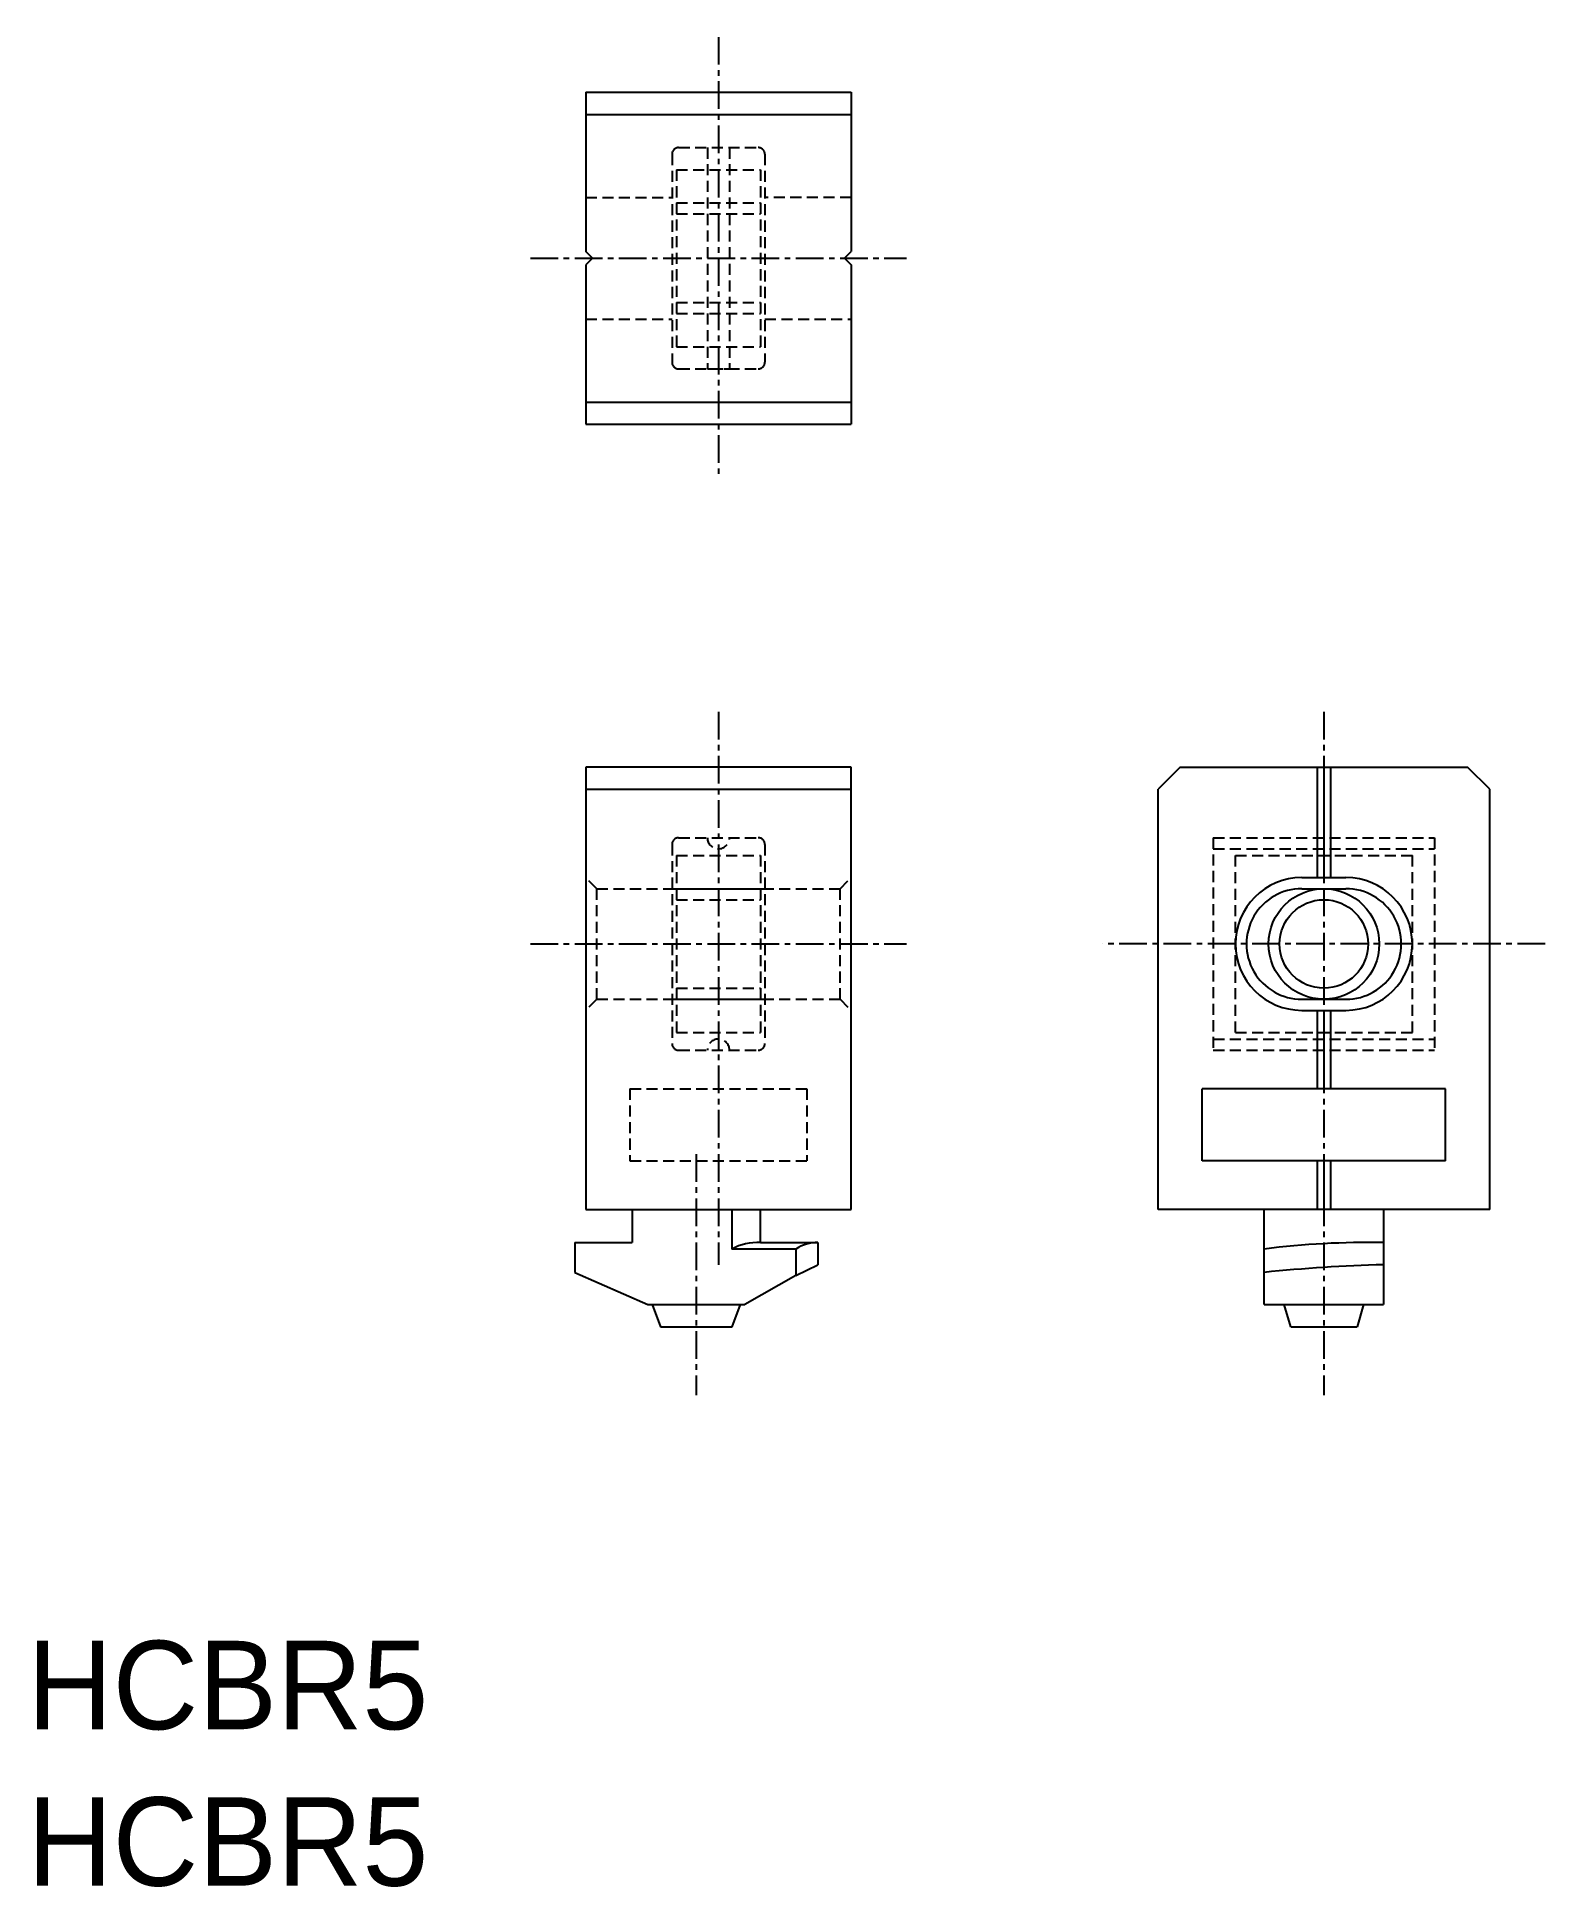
# Model space of a CAD drawing. Extents: x 0.4 to 68.6, y -0.1 to 83.6.
import ezdxf

# ---------------------------------------------------------------- set-up
doc = ezdxf.new("R2010")
doc.units = 0
doc.linetypes.add('CENTER', pattern=[2, 1.25, -0.25, 0.25, -0.25])
doc.linetypes.add('DASHED', pattern=[0.75, 0.5, -0.25])
doc.layers.get('0').update_dxf_attribs({"linetype": 'CONTINUOUS'})
doc.layers.add('CENTER', color=1, linetype='CENTER')

msp = doc.modelspace()

# ---------------------------------------------------------------- linework, layer by layer
at = {"color": 7, "linetype": 'CONTINUOUS'}
for p, q in [((25.254, 81.073), (37.254, 81.073)), ((25.254, 81.073), (25.254, 73.873)), ((37.254, 81.073), (37.254, 73.873)), ((25.254, 80.073), (37.254, 80.073)), ((25.554, 73.573), (25.254, 73.873)), ((36.954, 73.573), (37.254, 73.873)), ((25.554, 73.573), (25.254, 73.273)), ((25.254, 73.273), (25.254, 66.073)), ((36.954, 73.573), (37.254, 73.273)), ((37.254, 73.273), (37.254, 66.073)), ((25.254, 67.073), (37.254, 67.073)), ((25.254, 66.073), (37.254, 66.073)), ((37.254, 50.573), (25.254, 50.573)), ((25.254, 50.573), (25.254, 30.573)), ((37.254, 30.573), (37.254, 50.573)), ((52.132, 50.573), (51.132, 49.573)), ((52.132, 50.573), (65.132, 50.573)), ((58.332, 50.573), (58.332, 45.573)), ((58.632, 50.573), (58.632, 45.573)), ((58.932, 50.573), (58.932, 45.573)), ((66.132, 49.573), (65.132, 50.573)), ((25.254, 49.573), (37.254, 49.573)), ((51.132, 30.573), (51.132, 49.573)), ((66.132, 30.573), (66.132, 49.573)), ((57.632, 45.573), (59.632, 45.573)), ((57.632, 45.073), (59.632, 45.073)), ((57.632, 40.073), (59.632, 40.073)), ((57.632, 39.573), (59.632, 39.573)), ((58.332, 39.573), (58.332, 36.023)), ((58.632, 39.573), (58.632, 36.023)), ((58.932, 39.573), (58.932, 36.023)), ((53.132, 32.773), (53.132, 36.023)), ((64.132, 36.023), (53.132, 36.023)), ((64.132, 32.773), (64.132, 36.023)), ((64.132, 32.773), (53.132, 32.773)), ((58.332, 32.773), (58.332, 30.573)), ((58.632, 32.773), (58.632, 30.573)), ((58.932, 32.773), (58.932, 30.573)), ((25.254, 30.573), (37.254, 30.573)), ((27.354, 30.573), (27.354, 29.073)), ((31.854, 30.573), (31.854, 28.784)), ((33.154, 29.073), (33.154, 30.573)), ((66.132, 30.573), (51.132, 30.573)), ((55.932, 26.273), (55.932, 30.573)), ((61.332, 30.573), (61.332, 26.273)), ((24.754, 29.073), (24.754, 27.723)), ((24.754, 29.073), (27.354, 29.073)), ((34.754, 28.784), (31.854, 28.784)), ((33.154, 29.073), (35.754, 29.073)), ((34.754, 28.784), (34.754, 27.584)), ((35.754, 29.073), (35.754, 28.073)), ((24.754, 27.723), (28.054, 26.273)), ((34.754, 27.584), (35.754, 28.073)), ((34.754, 27.584), (32.454, 26.273)), ((28.054, 26.273), (32.454, 26.273)), ((28.254, 26.273), (28.629, 25.273)), ((31.879, 25.273), (32.254, 26.273)), ((55.932, 26.273), (61.332, 26.273)), ((57.132, 25.273), (56.832, 26.273)), ((60.431, 26.273), (60.132, 25.273)), ((28.629, 25.273), (31.879, 25.273)), ((57.132, 25.273), (60.132, 25.273))]:
    msp.add_line(p, q, dxfattribs=at)
at = {"color": 3, "linetype": 'DASHED'}
for p, q in [((29.154, 78.273), (29.154, 68.873)), ((29.454, 78.573), (33.054, 78.573)), ((30.754, 78.573), (30.754, 68.573)), ((31.754, 78.573), (31.754, 68.573)), ((33.354, 78.273), (33.354, 68.873)), ((29.354, 77.573), (33.154, 77.573)), ((29.354, 77.573), (29.354, 69.573)), ((33.154, 77.573), (33.154, 69.573)), ((25.254, 76.323), (29.154, 76.323)), ((37.254, 76.323), (33.354, 76.323)), ((29.354, 76.073), (33.154, 76.073)), ((29.354, 75.573), (33.154, 75.573)), ((29.354, 71.573), (33.154, 71.573)), ((25.254, 70.823), (29.154, 70.823)), ((29.354, 71.073), (33.154, 71.073)), ((33.354, 70.823), (37.254, 70.823)), ((29.354, 69.573), (33.154, 69.573)), ((29.454, 68.573), (33.054, 68.573)), ((30.754, 68.573), (31.754, 68.573)), ((29.154, 47.073), (29.154, 38.073)), ((29.454, 47.373), (33.054, 47.373)), ((33.354, 47.073), (33.354, 38.073)), ((53.632, 47.373), (63.632, 47.373)), ((53.632, 47.373), (53.632, 37.773)), ((53.632, 46.873), (63.632, 46.873)), ((63.632, 47.373), (63.632, 37.773)), ((29.354, 46.573), (33.154, 46.573)), ((29.354, 46.573), (29.354, 38.573)), ((33.154, 46.573), (33.154, 38.573)), ((54.632, 46.573), (62.632, 46.573)), ((54.632, 38.573), (54.632, 46.573)), ((62.632, 38.573), (62.632, 46.573)), ((25.754, 45.073), (25.254, 45.573)), ((36.754, 45.073), (37.254, 45.573)), ((25.754, 40.073), (25.754, 45.073)), ((25.754, 45.073), (36.754, 45.073)), ((29.154, 45.073), (33.354, 45.073)), ((29.354, 44.573), (33.154, 44.573)), ((36.754, 40.073), (36.754, 45.073)), ((29.354, 40.573), (33.154, 40.573)), ((25.754, 40.073), (25.254, 39.573)), ((25.754, 40.073), (36.754, 40.073)), ((29.154, 40.073), (33.354, 40.073)), ((36.754, 40.073), (37.254, 39.573)), ((29.354, 38.573), (33.154, 38.573)), ((54.632, 38.573), (62.632, 38.573)), ((29.454, 37.773), (33.054, 37.773)), ((53.632, 38.273), (63.632, 38.273)), ((53.632, 37.773), (63.632, 37.773)), ((27.254, 36.023), (35.254, 36.023)), ((27.254, 36.023), (27.254, 32.773)), ((35.254, 36.023), (35.254, 32.773)), ((27.254, 32.773), (35.254, 32.773))]:
    msp.add_line(p, q, dxfattribs=at)
at = {"color": 3, "linetype": 'CONTINUOUS'}
msp.add_circle((58.632, 42.573), 2.5, dxfattribs=at)
at = {"color": 7, "linetype": 'CONTINUOUS'}
msp.add_circle((58.632, 42.573), 2, dxfattribs=at)
at = {"color": 3, "linetype": 'DASHED'}
for centre, radius, start, end in [((29.454, 78.273), 0.3, 90, 180), ((33.054, 78.273), 0.3, 0, 90), ((29.454, 68.873), 0.3, 180, 270), ((33.054, 68.873), 0.3, 270, 0), ((29.454, 47.073), 0.3, 90, 180), ((31.254, 47.373), 0.5, 180, 0), ((33.054, 47.073), 0.3, 0, 90), ((29.454, 38.073), 0.3, 180, 270), ((31.254, 37.773), 0.5, 0, 180), ((33.054, 38.073), 0.3, 270, 0)]:
    msp.add_arc(centre, radius, start, end, dxfattribs=at)
at = {"color": 7, "linetype": 'CONTINUOUS'}
for centre, radius, start, end in [((57.632, 42.573), 3, 90, 270), ((59.632, 42.573), 3, 270, 90), ((57.632, 42.573), 2.5, 89.96893, 270), ((59.632, 42.573), 2.5, 270, 90.03107), ((33.029, 26.566), 2.51, 87.16598, 117.93406), ((35.707, 27.362), 1.711, 88.43355, 123.84669), ((60.664, -9.002), 38.081, 88.99603, 97.13923), ((63.214, -43.884), 71.982, 91.49837, 95.80641)]:
    msp.add_arc(centre, radius, start, end, dxfattribs=at)
msp.add_point((31.254, 37.773), dxfattribs=at)
at = {"layer": 'CENTER', "color": 1, "linetype": 'CENTER'}
for p, q in [((31.254, 83.573), (31.254, 63.573)), ((22.754, 73.573), (39.754, 73.573)), ((31.254, 53.073), (31.254, 28.073)), ((58.632, 53.073), (58.632, 22.173)), ((22.754, 42.573), (39.754, 42.573)), ((68.632, 42.573), (48.632, 42.573)), ((30.254, 33.073), (30.254, 22.173))]:
    msp.add_line(p, q, dxfattribs=at)

# ---------------------------------------------------------------- texts
at = {"color": 7, "linetype": 'CONTINUOUS'}
for p in [(0, 7.074), (0, 0)]:
    msp.add_text('HCBR5', height=4, dxfattribs=at).set_placement(p)

doc.saveas('drawing.dxf')
